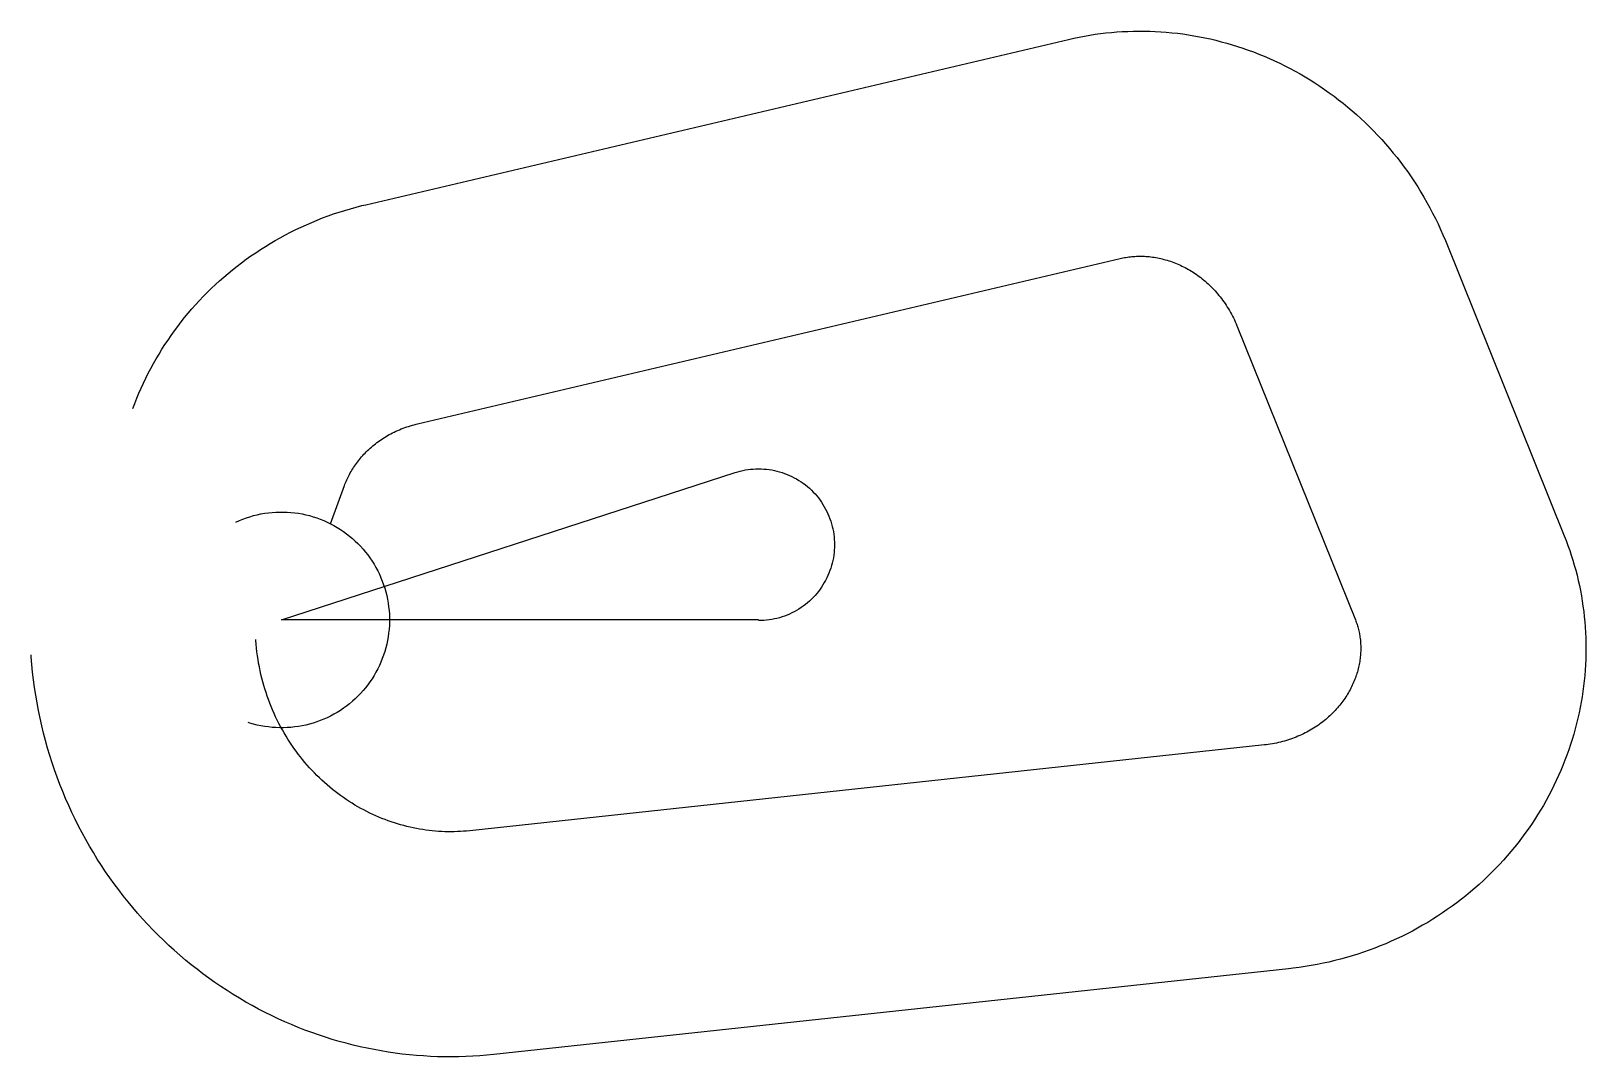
# Model space of a CAD drawing. Header units: metres. Extents: x -5117 to 26648, y -8930 to 12031.
import ezdxf

# ---------------------------------------------------------------- set-up
doc = ezdxf.new("R2010")
doc.units = ezdxf.units.M

msp = doc.modelspace()

# ---------------------------------------------------------------- linework, layer by layer
at = {"layer": 'Boundry', "color": 1}
for p, q in [((1724, 8484), (16079, 11862)), ((23791, 7715), (26206, 1718)), ((2778, 4006), (17133, 7385)), ((19524, 5997), (21939, 0)), ((1001, 1964), (1285, 2743)), ((20081, -2556), (3844, -4309)), ((20575, -7129), (4338, -8882))]:
    msp.add_line(p, q, dxfattribs=at)
at = {"layer": 'NorminalTrack', "color": 1}
msp.add_lwpolyline([(9744, 0), (0, 0), (9267, 3011), (9267, 3011), (9319, 3027), (9371, 3041), (9424, 3053), (9477, 3063), (9530, 3072), (9584, 3078), (9638, 3083), (9692, 3086), (9746, 3087), (9800, 3086), (9854, 3083), (9908, 3078), (9962, 3072), (10016, 3063), (10069, 3053), (10121, 3041), (10174, 3027), (10226, 3011), (10277, 2993), (10327, 2974), (10377, 2953), (10426, 2930), (10474, 2905), (10522, 2879), (10568, 2851), (10614, 2822), (10658, 2791), (10701, 2758), (10743, 2724), (10784, 2689), (10824, 2652), (10862, 2613), (10899, 2574), (10934, 2533), (10968, 2491), (11001, 2448), (11032, 2403), (11061, 2358), (11089, 2312), (11116, 2264), (11140, 2216), (11163, 2167), (11184, 2117), (11204, 2067), (11221, 2015), (11237, 1964), (11251, 1911), (11263, 1859), (11274, 1805), (11282, 1752), (11289, 1698), (11293, 1644), (11296, 1590), (11297, 1536), (11296, 1482), (11293, 1428), (11289, 1374), (11282, 1320), (11274, 1267), (11263, 1214), (11251, 1161), (11237, 1109), (11221, 1057), (11204, 1006), (11184, 955), (11163, 905), (11140, 856), (11116, 808), (11089, 761), (11061, 714), (11032, 669), (11001, 625), (10968, 581), (10934, 539), (10899, 498), (10862, 459), (10824, 421), (10784, 384), (10743, 348), (10701, 314), (10658, 282), (10614, 250), (10568, 221), (10522, 193), (10474, 167), (10426, 142), (10377, 119), (10327, 98), (10277, 79), (10226, 61), (10174, 45), (10121, 31), (10069, 19), (10016, 9), (9962, 0), (9908, -6), (9854, -11), (9800, -14), (9746, -15)], dxfattribs=at)
at = {"layer": 'WindSpiral', "color": 5}
for points in [[(16079, 11862), (16186, 11887), (16295, 11909), (16403, 11930), (16512, 11948), (16622, 11965), (16732, 11980), (16842, 11993), (16953, 12004), (17064, 12014), (17176, 12021), (17288, 12026), (17400, 12030), (17512, 12031), (17625, 12031), (17737, 12028), (17850, 12024), (17963, 12017), (18076, 12009), (18189, 11998), (18302, 11986), (18414, 11972), (18527, 11955), (18640, 11937), (18752, 11917), (18864, 11894), (18976, 11870), (19088, 11844), (19199, 11815), (19310, 11785), (19421, 11753), (19531, 11719), (19641, 11682), (19751, 11644), (19859, 11604), (19968, 11562), (20075, 11518), (20183, 11472), (20289, 11424), (20395, 11374), (20500, 11322), (20604, 11268), (20707, 11213), (20810, 11155), (20912, 11096), (21012, 11035), (21112, 10972), (21211, 10907), (21309, 10840), (21406, 10772), (21502, 10701), (21597, 10629), (21690, 10556), (21783, 10480), (21874, 10403), (21964, 10324), (22053, 10243), (22140, 10161), (22226, 10077), (22311, 9991), (22394, 9904), (22476, 9816), (22557, 9725), (22636, 9634), (22714, 9540), (22790, 9446), (22864, 9349), (22937, 9252), (23008, 9153), (23078, 9052), (23146, 8951), (23212, 8847), (23277, 8743), (23339, 8637), (23401, 8531), (23460, 8423), (23517, 8313), (23573, 8203), (23627, 8091), (23678, 7979), (23728, 7865), (23777, 7751), (23791, 7715)], [(-3036, 4321), (-2997, 4425), (-2956, 4529), (-2913, 4632), (-2868, 4734), (-2821, 4836), (-2773, 4937), (-2723, 5038), (-2671, 5138), (-2617, 5237), (-2561, 5335), (-2504, 5432), (-2444, 5529), (-2383, 5624), (-2320, 5719), (-2256, 5813), (-2190, 5905), (-2122, 5997), (-2052, 6088), (-1981, 6177), (-1908, 6266), (-1833, 6353), (-1757, 6439), (-1679, 6524), (-1599, 6607), (-1518, 6690), (-1435, 6771), (-1351, 6850), (-1266, 6929), (-1179, 7005), (-1090, 7081), (-1000, 7155), (-908, 7228), (-816, 7299), (-721, 7368), (-626, 7436), (-529, 7503), (-431, 7568), (-331, 7631), (-231, 7692), (-129, 7752), (-26, 7810), (79, 7867), (184, 7921), (291, 7974), (398, 8026), (507, 8075), (616, 8122), (727, 8168), (838, 8212), (951, 8254), (1064, 8294), (1178, 8332), (1293, 8368), (1409, 8402), (1525, 8434), (1642, 8464), (1724, 8484)], [(17133, 7385), (17162, 7391), (17191, 7397), (17221, 7403), (17251, 7408), (17281, 7413), (17312, 7417), (17343, 7420), (17374, 7424), (17405, 7426), (17436, 7428), (17468, 7430), (17500, 7431), (17532, 7431), (17564, 7431), (17596, 7430), (17629, 7429), (17661, 7427), (17694, 7425), (17727, 7422), (17760, 7418), (17793, 7414), (17827, 7409), (17860, 7404), (17893, 7398), (17927, 7391), (17961, 7384), (17994, 7376), (18028, 7367), (18061, 7358), (18095, 7348), (18129, 7338), (18162, 7327), (18196, 7315), (18229, 7303), (18263, 7290), (18296, 7276), (18329, 7262), (18363, 7247), (18396, 7231), (18429, 7215), (18462, 7198), (18494, 7180), (18527, 7162), (18559, 7143), (18591, 7123), (18623, 7103), (18655, 7082), (18687, 7061), (18718, 7039), (18749, 7016), (18780, 6993), (18811, 6968), (18841, 6944), (18871, 6918), (18900, 6892), (18930, 6866), (18959, 6838), (18987, 6811), (19016, 6782), (19044, 6753), (19071, 6723), (19098, 6693), (19125, 6662), (19151, 6630), (19177, 6598), (19202, 6565), (19227, 6532), (19251, 6498), (19275, 6464), (19299, 6429), (19321, 6393), (19344, 6357), (19366, 6321), (19387, 6283), (19407, 6246), (19427, 6208), (19447, 6169), (19466, 6130), (19484, 6090), (19502, 6050), (19519, 6009), (19524, 5997)], [(1285, 2743), (1296, 2772), (1308, 2801), (1320, 2830), (1332, 2859), (1345, 2887), (1359, 2916), (1373, 2945), (1388, 2974), (1404, 3002), (1420, 3030), (1437, 3059), (1454, 3087), (1472, 3115), (1490, 3142), (1509, 3170), (1529, 3197), (1549, 3225), (1570, 3251), (1591, 3278), (1613, 3305), (1635, 3331), (1658, 3357), (1682, 3383), (1706, 3408), (1731, 3433), (1756, 3458), (1782, 3482), (1808, 3507), (1835, 3530), (1863, 3554), (1891, 3577), (1920, 3600), (1949, 3622), (1978, 3644), (2008, 3665), (2039, 3686), (2070, 3707), (2102, 3727), (2134, 3747), (2167, 3766), (2200, 3785), (2234, 3803), (2268, 3821), (2302, 3838), (2337, 3854), (2373, 3870), (2409, 3886), (2445, 3901), (2482, 3915), (2519, 3929), (2557, 3943), (2595, 3955), (2633, 3967), (2672, 3979), (2711, 3989), (2750, 4000), (2778, 4006)], [(-932, 1998), (-861, 2029), (-790, 2058), (-718, 2085), (-645, 2108), (-571, 2130), (-496, 2148), (-421, 2164), (-345, 2178), (-269, 2188), (-192, 2196), (-115, 2202), (-38, 2204), (38, 2204), (115, 2202), (192, 2196), (269, 2188), (345, 2178), (421, 2164), (496, 2148), (571, 2130), (645, 2108), (718, 2085), (790, 2058), (861, 2029), (932, 1998), (1001, 1964), (1069, 1928), (1136, 1890), (1201, 1849), (1265, 1806), (1327, 1761), (1387, 1713), (1446, 1664), (1504, 1612), (1559, 1559), (1612, 1504), (1664, 1446), (1713, 1387), (1761, 1327), (1806, 1265), (1849, 1201), (1890, 1136), (1928, 1069), (1964, 1001), (1998, 932), (2029, 861), (2058, 790), (2085, 718), (2108, 645), (2130, 571), (2148, 496), (2164, 421), (2178, 345), (2188, 269), (2196, 192), (2202, 115), (2204, 38), (2204, -38), (2202, -115), (2196, -192), (2188, -269), (2178, -345), (2164, -421), (2148, -496), (2130, -571), (2108, -645), (2085, -718), (2058, -790), (2029, -861), (1998, -932), (1964, -1001), (1928, -1069), (1890, -1136), (1849, -1201), (1806, -1265), (1761, -1327), (1713, -1387), (1664, -1446), (1612, -1504), (1559, -1559), (1504, -1612), (1446, -1664), (1387, -1713), (1327, -1761), (1265, -1806), (1201, -1849), (1136, -1890), (1069, -1928), (1001, -1964), (932, -1998), (861, -2029), (790, -2058), (718, -2085), (645, -2108), (571, -2130), (496, -2148), (421, -2164), (345, -2178), (269, -2188), (192, -2196), (115, -2202), (38, -2204), (-38, -2204), (-115, -2202), (-192, -2196), (-269, -2188), (-345, -2178), (-421, -2164), (-496, -2148), (-571, -2130), (-645, -2108), (-681, -2097)], [(26206, 1718), (26244, 1620), (26281, 1521), (26317, 1421), (26350, 1321), (26382, 1220), (26412, 1118), (26440, 1015), (26467, 911), (26492, 808), (26515, 703), (26536, 598), (26556, 492), (26573, 386), (26589, 279), (26603, 172), (26615, 65), (26625, -43), (26634, -151), (26640, -259), (26645, -368), (26648, -477), (26648, -586), (26647, -696), (26644, -805), (26639, -915), (26633, -1025), (26624, -1134), (26613, -1244), (26601, -1354), (26586, -1463), (26570, -1573), (26551, -1682), (26531, -1791), (26508, -1901), (26484, -2009), (26458, -2118), (26430, -2226), (26400, -2334), (26368, -2442), (26334, -2549), (26298, -2655), (26260, -2762), (26221, -2867), (26179, -2972), (26136, -3077), (26090, -3181), (26043, -3284), (25994, -3387), (25943, -3489), (25890, -3590), (25836, -3690), (25779, -3790), (25721, -3889), (25661, -3986), (25599, -4083), (25535, -4179), (25470, -4274), (25402, -4368), (25333, -4461), (25263, -4553), (25190, -4644), (25116, -4734), (25041, -4822), (24963, -4909), (24884, -4995), (24804, -5080), (24722, -5163), (24638, -5246), (24553, -5326), (24466, -5406), (24377, -5484), (24288, -5560), (24196, -5635), (24104, -5709), (24009, -5781), (23914, -5851), (23817, -5920), (23719, -5988), (23619, -6053), (23519, -6117), (23416, -6180), (23313, -6241), (23209, -6299), (23103, -6357), (22996, -6412), (22888, -6466), (22780, -6518), (22670, -6568), (22558, -6616), (22446, -6662), (22334, -6706), (22220, -6749), (22105, -6789), (21989, -6828), (21873, -6864), (21755, -6899), (21637, -6931), (21519, -6962), (21399, -6991), (21279, -7017), (21159, -7041), (21037, -7064), (20916, -7084), (20793, -7102), (20670, -7118), (20575, -7129)], [(21939, 0), (21948, -23), (21957, -47), (21966, -71), (21974, -96), (21981, -120), (21989, -145), (21996, -171), (22002, -196), (22009, -222), (22014, -248), (22020, -275), (22025, -301), (22029, -328), (22033, -356), (22037, -383), (22040, -411), (22042, -439), (22045, -467), (22046, -495), (22048, -524), (22048, -552), (22048, -581), (22048, -610), (22047, -640), (22046, -669), (22044, -698), (22042, -728), (22039, -758), (22035, -788), (22031, -818), (22027, -848), (22022, -878), (22016, -909), (22010, -939), (22003, -969), (21996, -1000), (21988, -1031), (21979, -1061), (21970, -1092), (21961, -1122), (21950, -1153), (21939, -1183), (21928, -1214), (21916, -1244), (21903, -1275), (21890, -1305), (21876, -1336), (21862, -1366), (21847, -1396), (21831, -1426), (21815, -1456), (21798, -1485), (21780, -1515), (21762, -1544), (21744, -1574), (21724, -1603), (21704, -1632), (21684, -1660), (21663, -1689), (21641, -1717), (21619, -1745), (21596, -1773), (21572, -1800), (21548, -1827), (21524, -1854), (21498, -1881), (21473, -1907), (21446, -1933), (21419, -1959), (21392, -1984), (21363, -2009), (21335, -2033), (21305, -2057), (21276, -2081), (21245, -2104), (21214, -2127), (21183, -2149), (21151, -2171), (21118, -2193), (21085, -2214), (21052, -2234), (21018, -2254), (20983, -2274), (20948, -2293), (20913, -2311), (20877, -2329), (20840, -2346), (20803, -2363), (20766, -2379), (20728, -2395), (20690, -2410), (20651, -2424), (20612, -2438), (20573, -2451), (20533, -2464), (20493, -2476), (20452, -2487), (20411, -2497), (20370, -2507), (20328, -2516), (20286, -2525), (20244, -2533), (20201, -2540), (20158, -2546), (20115, -2552), (20081, -2556)], [(3844, -4309), (3781, -4315), (3719, -4320), (3655, -4324), (3592, -4327), (3528, -4329), (3465, -4330), (3401, -4329), (3336, -4328), (3272, -4325), (3208, -4321), (3143, -4317), (3079, -4311), (3014, -4303), (2949, -4295), (2885, -4286), (2820, -4275), (2755, -4263), (2691, -4250), (2626, -4236), (2562, -4221), (2497, -4204), (2433, -4187), (2369, -4168), (2305, -4148), (2241, -4127), (2178, -4104), (2114, -4081), (2051, -4056), (1989, -4031), (1926, -4004), (1864, -3975), (1802, -3946), (1741, -3916), (1680, -3884), (1619, -3852), (1559, -3818), (1499, -3783), (1440, -3747), (1381, -3709), (1322, -3671), (1265, -3631), (1207, -3591), (1151, -3549), (1095, -3506), (1039, -3463), (985, -3418), (930, -3372), (877, -3325), (824, -3277), (772, -3227), (721, -3177), (670, -3126), (620, -3074), (571, -3021), (523, -2967), (476, -2912), (430, -2856), (384, -2799), (339, -2741), (295, -2682), (253, -2622), (211, -2562), (170, -2500), (130, -2438), (91, -2375), (53, -2311), (16, -2246), (-20, -2180), (-55, -2114), (-88, -2047), (-121, -1979), (-152, -1910), (-183, -1841), (-212, -1771), (-240, -1701), (-267, -1629), (-293, -1557), (-317, -1485), (-340, -1412), (-362, -1338), (-383, -1264), (-403, -1189), (-421, -1114), (-438, -1038), (-454, -962), (-468, -886), (-481, -809), (-493, -731), (-503, -654), (-513, -576), (-520, -497), (-527, -418), (-528, -401)], [(4338, -8882), (4195, -8896), (4052, -8908), (3909, -8917), (3766, -8924), (3622, -8928), (3478, -8930), (3333, -8929), (3189, -8925), (3044, -8920), (2900, -8911), (2755, -8900), (2611, -8887), (2466, -8871), (2322, -8852), (2178, -8831), (2034, -8807), (1890, -8781), (1747, -8752), (1604, -8721), (1461, -8687), (1319, -8651), (1178, -8612), (1036, -8571), (896, -8527), (756, -8480), (617, -8431), (478, -8380), (340, -8326), (203, -8270), (67, -8211), (-68, -8150), (-203, -8086), (-336, -8020), (-468, -7952), (-600, -7881), (-730, -7808), (-859, -7732), (-987, -7654), (-1114, -7574), (-1239, -7492), (-1363, -7407), (-1486, -7320), (-1607, -7231), (-1727, -7139), (-1845, -7046), (-1962, -6950), (-2078, -6852), (-2191, -6752), (-2304, -6650), (-2414, -6545), (-2523, -6439), (-2630, -6331), (-2735, -6221), (-2838, -6109), (-2940, -5994), (-3039, -5878), (-3137, -5761), (-3233, -5641), (-3327, -5519), (-3418, -5396), (-3508, -5271), (-3596, -5145), (-3681, -5016), (-3764, -4886), (-3845, -4755), (-3924, -4622), (-4001, -4487), (-4075, -4351), (-4147, -4214), (-4217, -4075), (-4284, -3935), (-4349, -3793), (-4412, -3650), (-4472, -3506), (-4530, -3361), (-4585, -3215), (-4638, -3067), (-4688, -2919), (-4736, -2769), (-4781, -2619), (-4823, -2467), (-4863, -2315), (-4900, -2162), (-4935, -2008), (-4967, -1853), (-4996, -1697), (-5023, -1541), (-5046, -1384), (-5068, -1227), (-5086, -1069), (-5102, -911), (-5115, -752), (-5117, -716)]]:
    msp.add_lwpolyline(points, dxfattribs=at)

doc.saveas('drawing.dxf')
